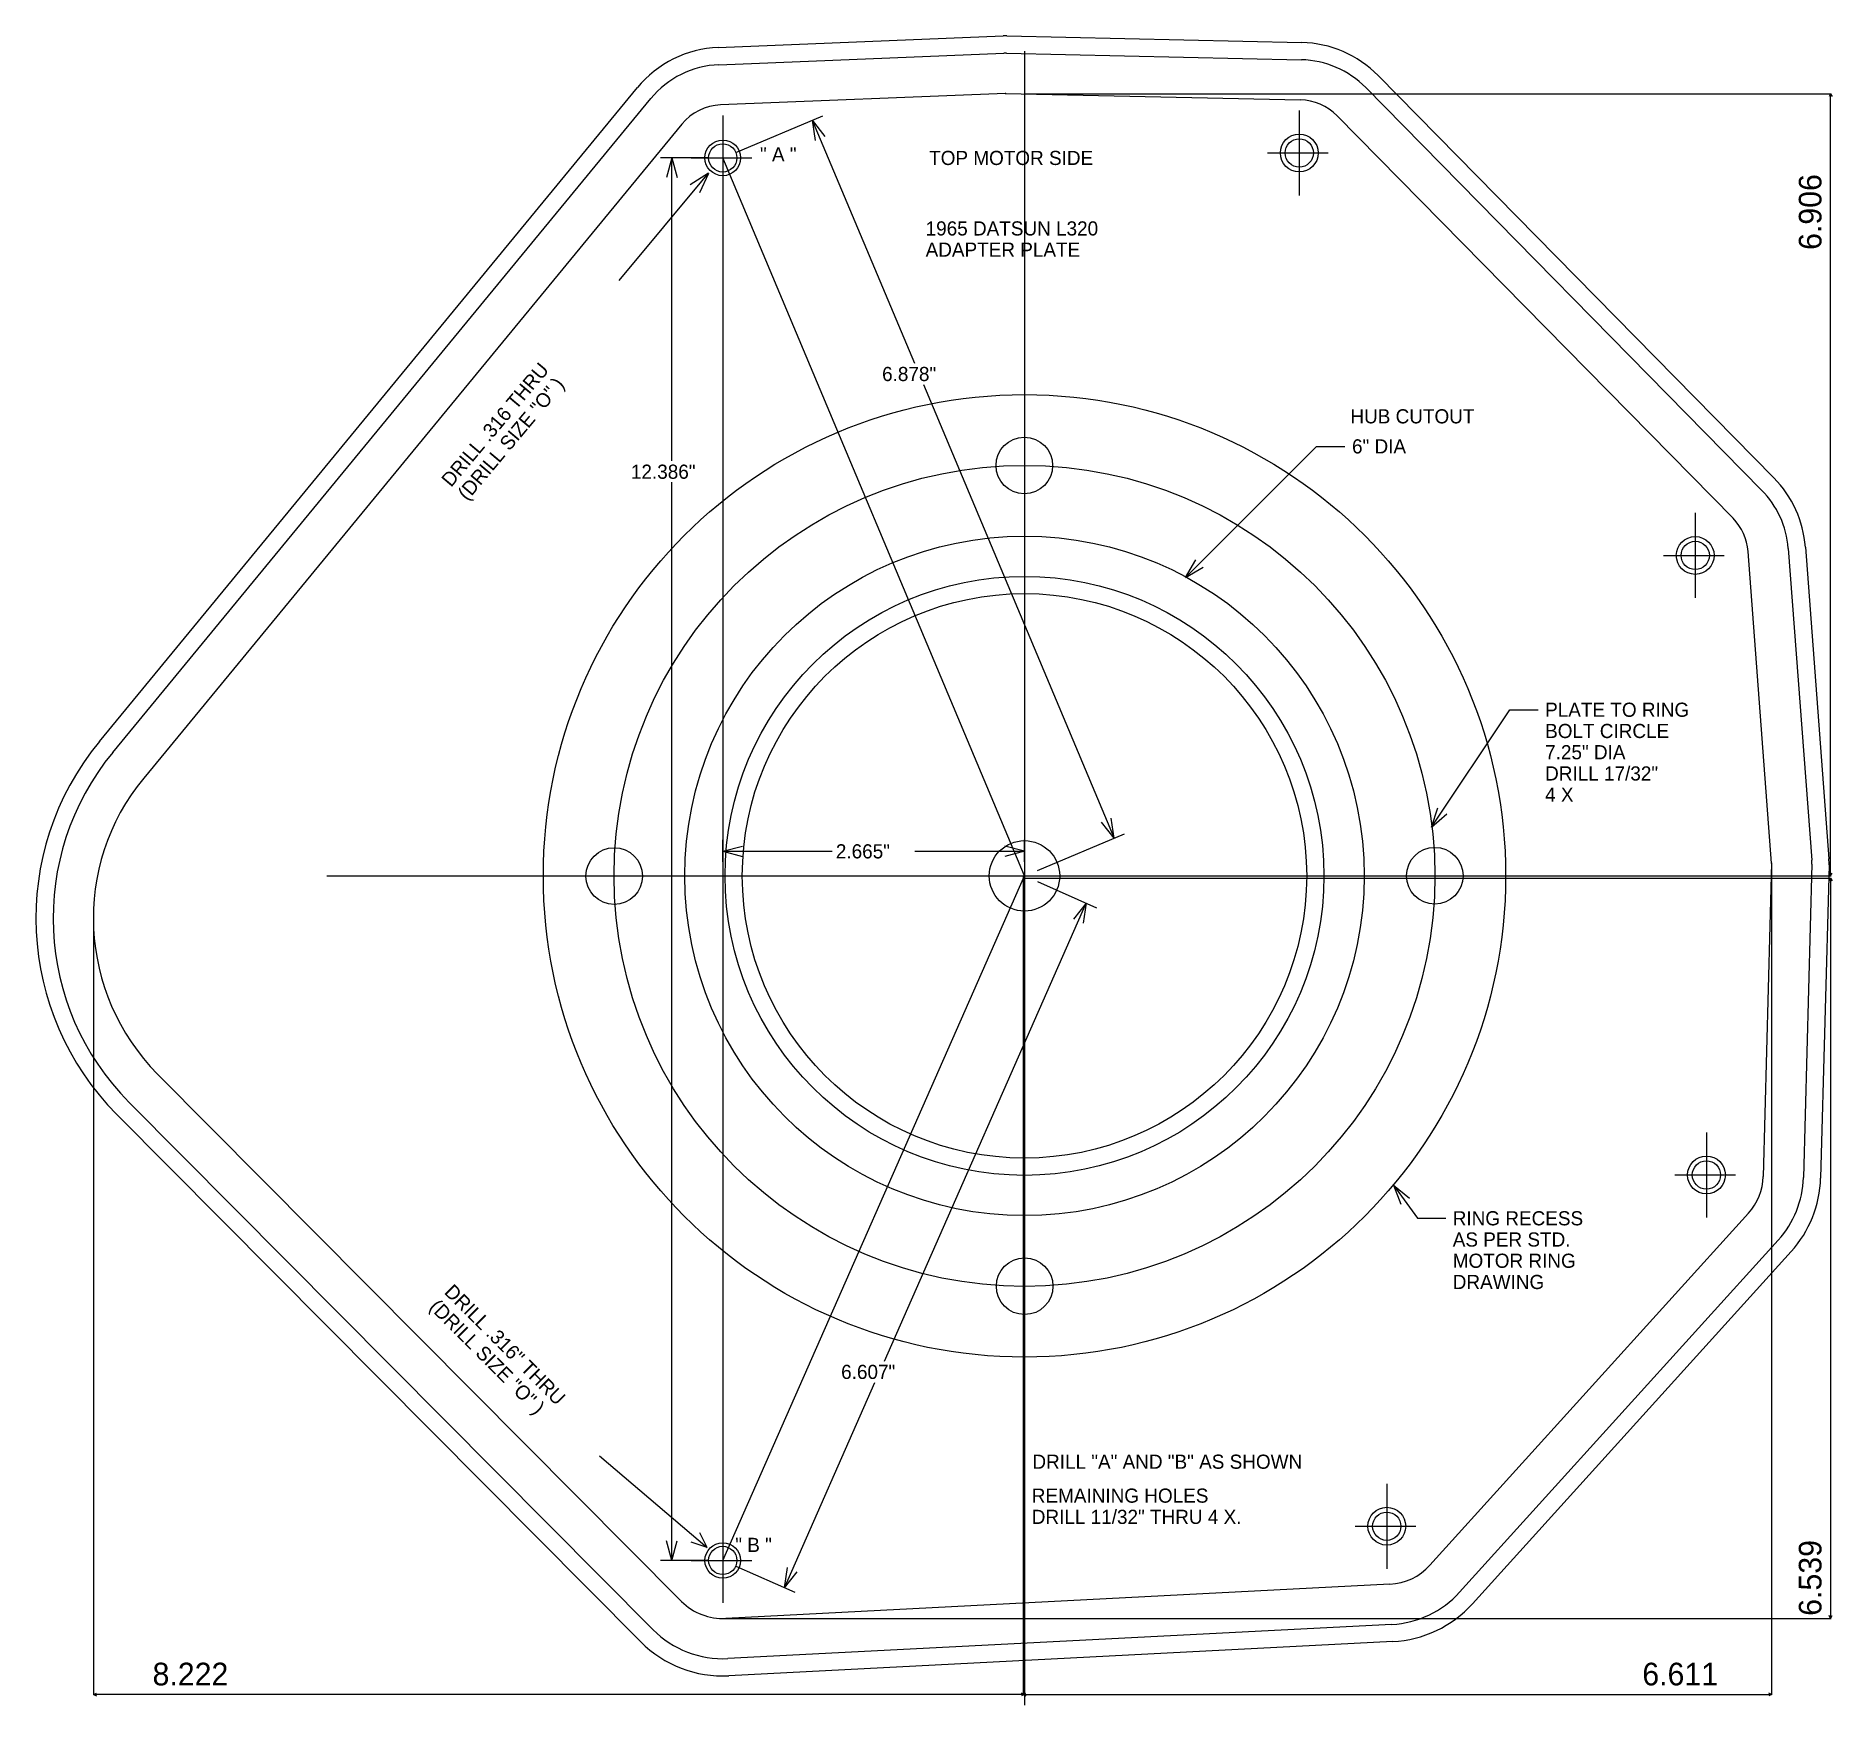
# Model space of a CAD drawing. Extents: x -8.7 to 7.1, y -7.3 to 7.4.
import ezdxf
from ezdxf.enums import TextEntityAlignment as Align

# ---------------------------------------------------------------- set-up
doc = ezdxf.new("R2010")
doc.units = 0

msp = doc.modelspace()

# ---------------------------------------------------------------- linework, layer by layer
at = {"layer": 'CAM', "color": 9, "linetype": 'CONTINUOUS'}
for p, q in [((-2.704596, 7.315759), (-0.188427, 7.417142)), ((-0.156709, 7.417428), (2.448879, 7.359471)), ((-2.698456, 7.163382), (-0.182287, 7.264766)), ((-0.1601, 7.264966), (2.445488, 7.207009)), ((3.122773, 7.068303), (6.620084, 3.514253)), ((-8.171849, 1.186764), (-3.418781, 6.960868)), ((-8.054109, 1.089844), (-3.301041, 6.863947)), ((3.014075, 6.96134), (6.511386, 3.40729)), ((6.745555, 2.891706), (6.953281, 0.138311)), ((6.897622, 2.903179), (7.105349, 0.149784)), ((6.954158, 0.102034), (6.879551, -2.664513)), ((7.106602, 0.097923), (7.031996, -2.668624)), ((-3.280584, -6.657171), (-7.909346, -2.00004)), ((-3.388747, -6.764675), (-8.017509, -2.107544)), ((6.658506, -3.21586), (3.843679, -6.325763)), ((6.771571, -3.318196), (3.956743, -6.4281)), ((3.244855, -6.610091), (-2.620707, -6.911986)), ((3.252693, -6.762389), (-2.612869, -7.064285))]:
    msp.add_line(p, q, dxfattribs=at)
for radius in [2.645, 2.4925]:
    msp.add_circle((0, 0), radius, dxfattribs=at)
for centre, radius, start, end in [((-2.665305, 6.340629), 0.975921, 92.30736, 140.539815), ((-0.167994, 6.910054), 0.5075, 88.725756, 92.30736), ((2.427177, 6.383812), 0.9759, 44.538974, 88.725756), ((-2.665305, 6.340629), 0.823421, 92.30736, 140.539815), ((-0.167994, 6.910054), 0.355, 88.725756, 92.30736), ((2.427177, 6.383812), 0.8234, 44.538974, 88.725756), ((5.924488, 2.829762), 0.9759, 4.314431, 44.538974), ((5.924488, 2.829762), 0.8234, 4.314431, 44.538974), ((-6.274458, -0.375111), 2.457549, 140.539815, 224.824959), ((-6.274458, -0.375111), 2.305049, 140.539815, 224.824959), ((6.599287, 0.111604), 0.355, 358.45526, 364.314431), ((6.599287, 0.111604), 0.5075, 358.45526, 364.314431), ((6.023868, -2.641438), 0.855994, 317.85121, 358.45526), ((6.023868, -2.641438), 1.008494, 317.85121, 358.45526), ((3.200246, -5.743381), 0.867857, 272.946367, 317.85121), ((3.200246, -5.743381), 1.020357, 272.946367, 317.85121), ((-2.665298, -6.045633), 0.8675, 224.824959, 272.946367), ((-2.665298, -6.045633), 1.02, 224.824959, 272.946367)]:
    msp.add_arc(centre, radius, start, end, dxfattribs=at)
at = {"layer": 'DIM', "color": 7, "linetype": 'CONTINUOUS'}
for p, q in [((0.00254, 6.906317), (7.124678, 6.906317)), ((7.120868, 6.906317), (7.108368, 6.881317)), ((7.120868, 0), (7.120868, 6.906317)), ((7.120868, 6.906317), (7.133368, 6.881317)), ((-2.550072, 6.389068), (-1.782272, 6.711815)), ((-1.874459, 6.673064), (-1.764137, 6.530835)), ((-1.874459, 6.673064), (-1.850031, 6.494729)), ((-1.874459, 6.673064), (-0.972343, 4.526974)), ((-2.790305, 6.340629), (-3.214556, 6.340629)), ((-3.114556, 6.340629), (-3.161143, 6.166762)), ((-3.114556, 6.340629), (-3.067969, 6.166762)), ((-3.114556, 3.663952), (-3.114556, 6.340629)), ((-0.893129, 4.338528), (0.790846, 0.332435)), ((1.423537, 2.636048), (2.580549, 3.79306)), ((2.580549, 3.79306), (2.830549, 3.79306)), ((-3.114556, -6.045633), (-3.114556, 3.475507)), ((1.423537, 2.636048), (1.513537, 2.791932)), ((1.423537, 2.636048), (1.579422, 2.726048)), ((3.594426, 0.429375), (4.286247, 1.467108)), ((4.286247, 1.467108), (4.536247, 1.467108)), ((0.790846, 0.332435), (0.766419, 0.51077)), ((3.594426, 0.429375), (3.652106, 0.599883)), ((3.594426, 0.429375), (3.729633, 0.548199)), ((0.115233, 0.048439), (0.883033, 0.371186)), ((0.790846, 0.332435), (0.680524, 0.474664)), ((-2.665301, 0.125), (-2.665301, 0.317148)), ((-2.665301, 0.217148), (-2.491435, 0.263735)), ((-2.665301, 0.217148), (-2.491435, 0.17056)), ((-2.665301, 0.217148), (-1.697517, 0.217148)), ((-0.967785, 0.217148), (0, 0.217148)), ((0, 0.217148), (-0.173867, 0.263735)), ((0, 0.217148), (-0.173867, 0.17056)), ((0, 0.125), (0, 0.317148)), ((0.00254, 0), (7.124678, 0)), ((6.599286, 0.109064), (6.599286, -7.233714)), ((7.120868, 0), (7.108368, 0.025)), ((7.120868, 0), (7.133368, 0.025)), ((-0.011938, -0.00254), (-0.011938, -7.233714)), ((0, -0.00254), (0, -7.233714)), ((0.00254, -0.019161), (7.124678, -0.019161)), ((0.114378, -0.050425), (0.637275, -0.280951)), ((7.120868, -0.019161), (7.108368, -0.044161)), ((7.120868, -0.019161), (7.120868, -6.558133)), ((7.120868, -0.019161), (7.133368, -0.044161)), ((-1.237689, -4.285996), (0.545773, -0.240611)), ((0.545773, -0.240611), (0.433006, -0.38091)), ((0.545773, -0.240611), (0.518263, -0.418497)), ((-8.222371, -0.468913), (-8.222371, -7.233714)), ((3.260368, -2.731384), (3.399601, -2.845463)), ((3.260368, -2.731384), (3.323908, -2.899796)), ((3.260368, -2.731384), (3.47027, -3.023806)), ((3.47027, -3.023806), (3.72027, -3.023806)), ((-2.119525, -6.286244), (-1.320613, -4.474091)), ((-3.114556, -6.045633), (-3.161143, -5.871766)), ((-3.114556, -6.045633), (-3.067969, -5.871766)), ((-2.790298, -6.045633), (-3.214556, -6.045633)), ((-2.55092, -6.096058), (-2.028023, -6.326584)), ((-2.119525, -6.286244), (-2.092016, -6.108359)), ((-2.119525, -6.286244), (-2.006758, -6.145946)), ((-2.662758, -6.558133), (7.124678, -6.558133)), ((7.120868, -6.558133), (7.108368, -6.533133)), ((7.120868, -6.558133), (7.133368, -6.533133)), ((-8.222371, -7.229904), (-8.197371, -7.217404)), ((0, -7.229904), (-8.222371, -7.229904)), ((-8.222371, -7.229904), (-8.197371, -7.242404)), ((0, -7.229904), (-0.025, -7.217404)), ((0, -7.229904), (-0.025, -7.242404)), ((-0.011938, -7.229904), (0.013062, -7.217404)), ((-0.011938, -7.229904), (6.599286, -7.229904)), ((-0.011938, -7.229904), (0.013062, -7.242404)), ((6.599286, -7.229904), (6.574286, -7.217404)), ((6.599286, -7.229904), (6.574286, -7.242404))]:
    msp.add_line(p, q, dxfattribs=at)
at = {"layer": 'HUB', "color": 7, "linetype": 'CONTINUOUS'}
for p, q in [((0, 7.284333), (0, -7.322655)), ((-0.167994, 6.910054), (-2.684164, 6.80867)), ((-0.167994, 6.910054), (2.437593, 6.852097)), ((-2.665305, 6.715629), (-2.665305, 5.965629)), ((2.427177, 6.758812), (2.427177, 6.008812)), ((2.76104, 6.712345), (6.258351, 3.158295)), ((-3.026957, 6.63833), (-7.780026, 0.864226)), ((2.147124, 6.383812), (2.683355, 6.383812)), ((-3.578778, 5.258398), (-2.791983, 6.204833)), ((-2.791983, 6.204833), (-2.951623, 6.102207)), ((-2.945358, 6.340629), (-2.409127, 6.340629)), ((-2.791983, 6.203008), (-2.869979, 6.033334)), ((-2.665305, 6.340629), (-2.665298, -6.045633)), ((0, 0), (-2.665305, 6.340629)), ((5.924488, 3.204762), (5.924488, 2.454762)), ((6.599287, 0.111604), (6.391561, 2.865)), ((5.644435, 2.829762), (6.180666, 2.829762)), ((0, 0.375), (0, -0.375)), ((-6.163624, 0), (6.024082, 0)), ((-2.665298, -6.045633), (0, 0)), ((-0.280053, 0), (0.256178, 0)), ((6.599287, 0.111604), (6.52468, -2.654944)), ((-7.657557, -1.749785), (-3.028795, -6.406916)), ((6.023868, -2.266438), (6.023868, -3.016438)), ((5.743815, -2.641438), (6.280046, -2.641438)), ((6.395308, -2.977634), (3.58048, -6.087538)), ((-3.752747, -5.120726), (-2.802111, -5.930927)), ((3.200246, -5.368381), (3.200246, -6.118381)), ((-2.665298, -5.670633), (-2.665298, -6.420633)), ((-2.802111, -5.930927), (-2.866927, -5.801295)), ((2.920193, -5.743381), (3.456423, -5.743381)), ((-2.803815, -5.931984), (-2.943722, -5.884596)), ((-2.945351, -6.045633), (-2.40912, -6.045633)), ((3.226607, -6.25556), (-2.638955, -6.557456))]:
    msp.add_line(p, q, dxfattribs=at)
for centre, radius in [((2.427177, 6.383812), 0.167), ((2.427177, 6.383812), 0.125), ((-2.665305, 6.340629), 0.1574), ((-2.665305, 6.340629), 0.125), ((5.924488, 2.829762), 0.167), ((5.924488, 2.829762), 0.125), ((0, 0), 0.311), ((6.023868, -2.641438), 0.167), ((6.023868, -2.641438), 0.125), ((3.200246, -5.743381), 0.167), ((3.200246, -5.743381), 0.125), ((-2.665298, -6.045633), 0.1571), ((-2.665298, -6.045633), 0.125)]:
    msp.add_circle(centre, radius, dxfattribs=at)
at = {"layer": 'HUB', "color": 9, "linetype": 'CONTINUOUS'}
for centre, radius in [((0, 0), 4.25), ((-0.00141, 3.624108), 0.25), ((0, 0), 3.625), ((0, 0), 3), ((-3.624108, -0.00141), 0.25), ((3.624108, 0.00141), 0.25), ((0.00141, -3.624108), 0.25)]:
    msp.add_circle(centre, radius, dxfattribs=at)
at = {"layer": 'HUB', "color": 7, "linetype": 'CONTINUOUS'}
for centre, radius, start, end in [((2.427177, 6.383812), 0.4684, 44.538974, 88.725756), ((-2.665305, 6.340629), 0.468421, 92.30736, 140.539815), ((5.924488, 2.829762), 0.4684, 4.314431, 44.538974), ((-6.274458, -0.375111), 1.950049, 140.539815, 224.824959), ((6.023868, -2.641438), 0.500994, 317.85121, 358.45526), ((3.200246, -5.743381), 0.512857, 272.946367, 317.85121), ((-2.665298, -6.045633), 0.5125, 224.824959, 272.946367)]:
    msp.add_arc(centre, radius, start, end, dxfattribs=at)
at = {"layer": 'HUB', "color": 7}
for p in [(-0.167994, 6.910054), (2.427177, 6.383812), (2.427177, 6.383812), (-2.665305, 6.340629), (-2.665305, 6.340629), (5.924488, 2.829762), (5.924488, 2.829762), (-2.665301, 0), (0, 0), (0, 0), (0, 0), (0, 0), (6.599287, 0.111604), (6.023868, -2.641438), (6.023868, -2.641438), (3.200246, -5.743381), (3.200246, -5.743381), (-2.665298, -6.045633), (-2.665298, -6.045633)]:
    msp.add_point(p, dxfattribs=at)

# ---------------------------------------------------------------- texts
at = {"layer": 'DIM', "color": 7}
for s, p in [('" A "', (-2.336342, 6.308836)), ('TOP MOTOR SIDE', (-0.842171, 6.277707)), ('1965 DATSUN L320', (-0.873299, 5.655136)), ('ADAPTER PLATE', (-0.873299, 5.467636)), ('6.878"', (-1.257705, 4.369778)), ('HUB CUTOUT', (2.878748, 3.995835)), ('6" DIA ', (2.893049, 3.730559)), ('12.386"', (-3.47641, 3.506757)), ('PLATE TO RING', (4.598747, 1.404608)), ('BOLT CIRCLE', (4.598747, 1.217108)), ('7.25" DIA', (4.598747, 1.029608)), ('DRILL 17/32"', (4.598747, 0.842108)), ('4 X', (4.598747, 0.654608)), ('2.665"', (-1.666267, 0.154341)), ('RING RECESS ', (3.78277, -3.086306)), ('AS PER STD.', (3.78277, -3.273806)), ('MOTOR RING', (3.78277, -3.461306)), ('DRAWING', (3.78277, -3.648806)), ('6.607"', (-1.619508, -4.442841)), ('DRILL "A" AND "B" AS SHOWN', (0.069899, -5.235932)), ('REMAINING HOLES', (0.064382, -5.535542)), ('DRILL 11/32" THRU 4 X.', (0.064382, -5.723042)), ('" B "', (-2.554584, -5.970728))]:
    msp.add_text(s, height=0.125, dxfattribs=at).set_placement(p)
for s, p in [('6.906', (7.039588, 5.862413)), ('6.539', (7.039588, -6.199797))]:
    msp.add_text(s, height=0.2, rotation=90.000003, dxfattribs=at).set_placement(p, align=Align.CENTER)
for s, rotation, p in [('DRILL .316 THRU ', 49.969702, (-5.064884, 3.425863)), ('(DRILL SIZE "O" )', 49.969739, (-4.921314, 3.305265)), ('DRILL .316" THRU', -45.000008, (-5.132837, -3.683343)), ('(DRILL SIZE "O" )', -45.000008, (-5.265419, -3.815925))]:
    msp.add_text(s, height=0.125, rotation=rotation, dxfattribs=at).set_placement(p)
for s, p in [('8.222', (-7.367076, -7.148624)), ('6.611', (5.791699, -7.148624))]:
    msp.add_text(s, height=0.2, dxfattribs=at).set_placement(p, align=Align.CENTER)

doc.saveas('drawing.dxf')
